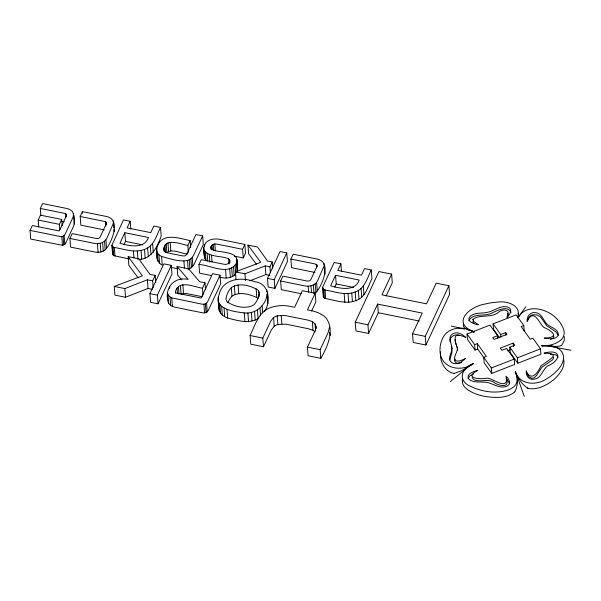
<?xml version="1.0" encoding="UTF-8"?>
<svg xmlns="http://www.w3.org/2000/svg" width="601" height="601" viewBox="0 0 601 601"><rect width="100%" height="100%" fill="white"/><g stroke="black" fill="none" stroke-linecap="round" stroke-linejoin="round"><path stroke-width="0.9" d="M156.621 250.407L157.327 252.653L158.919 254.741L161.594 256.514L162.255 265.176C155.133 261.705 155.298 250.301 158.288 244.021C164.824 232.572 180.443 238.732 190.141 240.588L190.675 247.522M157.289 259.076L157.312 256.867M267.34 292.454C266.919 304.249 256.296 314.451 244.261 312.896C234.863 311.769 213.22 309.342 219.117 294.43C222.813 278.383 242.023 276.648 254.899 281.779C269.09 283.094 271.261 301.296 264.695 311.273M257.453 309.981L258.114 318.643C248.679 324.142 237.448 320.498 227.681 318.079C222.558 316.396 217.697 311.551 218.892 305.759M462.297 381.199L462.439 379.516M472.108 377.556C475.436 384.294 488.252 377.668 494.12 382.431C497.643 385.414 509.64 388.637 506.643 379.907M449.758 360.014L451.997 352.148L451.546 346.702M463.461 324.037C462.026 329.919 471.131 329.386 474.084 332.158L470.899 330.73M188.398 252.382L187.865 245.456C180.954 244.276 165.02 237.155 163.735 249.377L164.246 250.917L165.568 252.112L167.754 252.893L182.907 255.951L185.183 255.861L186.565 254.546L195.911 234.548L202.627 235.908L203.296 244.577L193.95 264.568L191.524 267.558L188.181 269.195L187.512 260.526L190.855 258.888L193.282 255.898L202.627 235.908M507.868 316.997L507.687 313.166M454.927 359.03C453.177 363.492 458.894 364.123 461.591 362.388M129.238 258.971L113.747 255.635L112.552 253.96L111.884 245.298L123.46 219.921L130.184 221.281L130.785 229.079M340.902 263.839L337.83 270.42L361.456 275.19L364.537 268.609L371.26 269.969L371.921 278.631C367.902 286.609 365.468 297.465 355.875 300.628C346.003 304.512 335.531 300.275 325.697 298.644L324.472 298.194L323.27 296.518L322.79 286.85L334.179 262.479L340.902 263.839L341.503 271.637M323.27 296.518L323.458 295.512M263.463 346.769L262.802 338.1L270.728 321.144L273.553 317.501L277.196 315.765L285.167 315.517L308.073 320.145L312.332 321.603L315.044 323.871L316.096 326.771L315.36 330.159L307.434 347.115L308.103 355.784L320.799 358.346C327.56 346.642 335.08 330.325 325.982 317.846C321.039 312.888 314.128 310.995 307.419 309.883L315.194 293.243L302.401 290.659L294.625 307.299L289.494 306.262A26.391 18.691 -4.4 0 0 272.433 307.028C259.106 310.221 255.29 324.765 250.099 335.538L250.767 344.2L263.463 346.769L271.389 329.806L274.221 326.163L277.865 324.427L285.836 324.179L308.741 328.807L313.001 330.265L315.029 331.97M455.182 339.28C454.536 343.141 457.812 346.439 457.579 350.315M210.989 249.287C209.877 245.892 213.453 243.059 216.645 244.059L242.579 249.302L243.247 257.964L234.3 256.161M203.025 295.159L202.492 288.232C194.356 287.045 177.949 279.059 175.327 292.304L176.506 293.1L201.155 298.081L212.559 273.68L220.026 275.19L220.695 283.86L208.044 310.935L206.06 312.648L203.003 312.896L174.651 307.171L170.729 305.661L168.701 303.452C163.367 289.562 173.268 276.137 188.128 279.412L177.077 266.521L188.631 268.85L199.645 281.741L205.016 282.823L205.55 289.757M168.145 301.011L168.498 299.523M80.181 216.503L104.431 221.401L106.197 222.317L106.234 223.91L100.097 237.042L98.699 238.394L96.445 238.492L72.195 233.594L69.919 238.454L70.587 247.124L94.838 252.022C99.488 252.983 105.115 251.534 107.466 247.101C112.357 239.837 120.636 219.688 106.708 216.533L82.457 211.635L80.181 216.503L80.85 225.165L104.206 229.882M518.085 316.855L518.46 314.721L517.957 313.249M517.476 317.831C522.442 305.563 506.831 300.417 497.425 302.168A45.007 31.876 -4.4 0 0 485.075 304.046C469.486 306.585 450.818 322.76 474.076 332.045C463.506 325.472 446.633 326.636 441.968 339.873A45.007 31.876 -4.4 0 0 440.03 348.73C438.873 367.737 460.238 373.304 473.55 363.402C460.208 368.623 457.384 382.018 472.469 387.179A45.007 31.876 -4.4 0 0 483.625 390.77C496.11 394.128 524.996 391.852 515.342 371.839C519.865 385.091 536.723 385.902 546.775 378.705A45.007 31.876 -4.4 0 0 555.609 372.072C571.589 357.114 561.514 343.171 541.689 345.703C552.574 346.574 570.131 340.023 562.205 326.17A45.007 31.876 -4.4 0 0 556.503 318.477C546.797 308.388 526.611 303.295 518.145 317.568M113.566 222.926L106.798 238.432C104.446 242.872 98.819 244.322 94.169 243.352L69.919 238.454M324.285 265.484L317.523 280.99C315.172 285.43 309.538 286.88 304.895 285.911L280.637 281.013L282.913 276.152L307.164 281.05L309.417 280.952L310.815 279.6L316.952 266.468L316.915 264.876L315.157 263.959L290.899 259.061L293.175 254.193L317.426 259.091C331.361 262.246 323.075 282.395 318.184 289.659L315.886 292.462L313.992 293.664L313.331 284.994M329.581 326.906L328.063 332.721L320.138 349.684L320.799 358.346M203.709 247.589L204.092 249.881L205.317 251.774L205.985 260.436C203.243 255.215 202.154 247.327 206.135 242.421C209.494 239.198 214.474 238.439 218.922 239.198L244.855 244.434L245.516 253.104L243.247 257.964M527.423 321.122L528.7 317.651L530.645 315.683A5.251 3.719 -4.4 0 1 533.883 314.676L537.211 315.082L540.517 316.907L546.865 325.855L555.805 331.76L558.382 335.178M73.607 213.828L73.059 217.209L64.855 234.751L63.075 236.298L60.325 236.516L30.05 230.401L32.326 225.54L59.266 230.979L66.335 215.849L66.32 214.256L64.51 213.332L40.312 208.449L42.588 203.589L66.839 208.487L69.724 209.456L72.24 211.244C74.516 215.519 74.922 221.183 73.728 225.878L65.524 243.42L64.818 244.322L62.429 245.268L30.719 239.07L30.05 230.401M205.317 251.774C211.109 257.093 219.958 255.778 226.968 258.182L228.575 258.73L229.928 260.721C229.732 263.516 226.607 264.913 224.12 264.275L201.237 259.655L198.961 264.523C209.907 264.786 228.207 276.122 236.336 263.388C240.655 251.15 219.605 252.713 213.798 250.159L212.206 249.595L210.853 247.559M237.222 271.359L237.658 268.136L236.989 259.467M468.006 378.547L469.937 375.843L473.671 373.86M38.734 226.99L38.201 220.056L40.485 215.158L61.715 219.44L62.181 225.51M59.822 229.544L59.424 224.346L61.715 219.44M124.835 232.722L119.922 243.232C128.824 245.899 144.465 249.407 148.462 237.493L124.835 232.722L125.504 241.392L123.986 244.622M130.184 221.281L127.104 227.862L150.738 232.632L153.818 226.051L160.535 227.411L161.203 236.073C157.605 246.207 151.948 258.836 139.477 259.429M160.535 227.411C156.515 235.389 154.081 246.245 144.488 249.4C134.616 253.291 124.144 249.054 114.31 247.424L113.078 246.966L111.884 245.298M153.15 287.796L152.616 280.862L155.156 275.416L149.897 274.356L138.786 258.783L128.186 256.642L128.854 265.311L138.14 277.85M149.912 293.641L163.84 263.847L171.308 265.349L171.976 274.018L158.048 303.813L150.573 302.311L149.912 293.641L157.379 295.151L158.048 303.813M157.379 295.151L171.308 265.349M187.865 245.456L190.141 240.588M202.492 288.232L205.016 282.823M220.026 275.19L207.375 302.273L205.392 303.986L202.334 304.234L171.751 297.878L170.068 296.999L168.032 294.79L167.476 292.349M242.579 249.302L244.855 244.434M270.405 272.929L269.939 266.859L272.23 261.961L267.498 261.007L257.498 246.988L247.958 245.065L248.619 253.727L256.402 264.23M267.505 278.361L280.043 251.541L286.76 252.901L287.428 261.563L274.897 288.382L268.174 287.03L267.505 278.361L274.229 279.72L274.897 288.382M274.229 279.72L286.76 252.901M311.581 311.063L315.863 301.905L315.194 293.243M335.553 275.281L330.64 285.791C339.542 288.457 355.191 291.966 359.188 280.051L335.553 275.281L336.222 283.95L334.712 287.18M371.26 269.969C367.234 277.947 364.807 288.803 355.206 291.958C345.335 295.85 334.862 291.613 325.036 289.983L323.804 289.524L322.602 287.856M391.627 274.131L381.951 294.836L426.537 303.843L436.213 283.139L448.909 285.708L449.578 294.37L425.899 345.027L413.203 342.465L412.534 333.795L422.21 313.098L377.623 304.091L378.292 312.76L368.616 333.457L355.912 330.896L355.251 322.226L378.923 271.569L391.627 274.131L392.288 282.801L386.097 296.045M368.616 333.457L367.947 324.795L377.623 304.091M425.899 345.027L425.23 336.365L448.909 285.708M514.809 391.807C518.227 385.804 517.942 378.202 515.35 371.951C518.28 378.277 521.886 384.753 528.144 388.329M473.385 320.769L472.972 321.971L473.904 323.631M517.994 317.726L525.83 306.72M561.65 345.462L564.226 340.752L564.271 336.605M219.763 277.249C225.165 278.646 231.843 278.496 235.787 274.018L235.119 265.349M514.749 391.987C506.305 398.936 494.165 397.802 484.045 396.269A45.007 31.876 -4.4 0 1 472.889 392.671C468.352 390.432 462.627 387.224 462.304 381.537M450.397 381.552L470.245 365.303M231.31 287.488C239.393 282.44 251.203 285.422 258.535 290.553L259.489 293.183A36.36 25.76 -4.4 0 1 254.118 304.669C246.034 309.718 234.21 306.75 226.877 301.604L225.938 298.982A36.36 25.76 -4.4 0 1 231.31 287.488L231.971 296.15A36.36 25.76 -4.4 0 0 227.824 302.949M231.971 296.15C239.664 291.072 250.489 294.392 257.987 298.186M187.64 253.938C180.946 253.795 173.223 248.363 166.875 252.458L166.207 243.788M470.515 365.295L473.558 363.515L461.373 370.809L454.206 373.401M152.406 289.351L148.019 288.465L125.526 297.247L114.926 295.106L114.258 286.444L124.858 288.585L147.358 279.803L152.616 280.862M236.02 279.683L235.419 271.885L244.96 273.808L265.206 265.905L269.939 266.859M249.843 280.825L265.875 274.567L269.819 275.363M475.06 350.045L474.647 344.658L477.277 343.637L477.69 349.023L475.06 350.045L467.45 339.4L467.037 334.013L489.935 325.088L497.553 335.734L497.756 338.431M499.491 337.612L493.511 329.25L493.098 323.856L516.169 314.871L523.787 325.517L524.2 330.903M497.553 335.734L492.707 337.619L493.977 339.392L506.989 334.321L505.726 332.548L500.708 334.502L500.918 337.199M523.787 325.517L521.157 326.538L530.232 339.227L532.862 338.205L540.479 348.85L540.892 354.237L517.814 363.229L510.204 352.584L509.783 347.198L514.802 345.244L513.239 343.066L500.227 348.137L501.782 350.315L506.628 348.43L514.246 359.067L514.659 364.461L491.753 373.379L484.143 362.741L483.722 357.347L486.352 356.325L477.277 343.637M507.582 350.819L510.189 349.805M491.753 373.379L491.34 367.992L514.246 359.067M517.814 363.229L517.401 357.835L540.479 348.85M114.258 286.444L142.392 275.821L128.186 256.642M235.419 271.885L260.744 262.321L247.958 245.065M550.591 339.332L553.513 337.912L553.814 336.267M561.424 345.56C554.971 347.626 548.247 345.147 541.696 345.815L545.52 345.808M202.267 296.714L186.265 293.483L181.051 293.912L180.383 285.242M161.594 256.514C169.993 258.558 178.782 262.096 187.512 260.526M550.261 354.214L555.594 354.793A5.251 3.719 -4.4 0 1 557.781 356.618L558.066 357.385M545.723 345.695L550.223 346.507M552.928 346.995L570.95 350.24M61.595 221.273L64.284 221.822M314.924 272.441L291.568 267.723L290.899 259.061M38.201 220.056L59.424 224.346M125.504 241.392L142.768 244.877M336.222 283.95L353.493 287.436M170.616 267.325L177.776 268.767M211.529 275.589L199.63 273.185L198.961 264.523M301.071 293.671L281.306 289.682L280.637 281.013M378.292 312.76L419.235 321.024M355.251 322.226L367.947 324.795M412.534 333.795L425.23 336.365M250.099 335.538L262.802 338.1M307.434 347.115L320.138 349.684M451.328 326.08L464.626 329.145M468.171 329.957L470.831 330.573M459.397 335.32C455.16 333.517 449.225 336.838 450.089 341.774M527.122 388.156C533.988 390.079 541.2 387.54 547.203 384.204A45.007 31.876 -4.4 0 0 556.038 377.571C560.658 372.665 565.646 365.761 563.43 358.677M454.101 373.491C445.318 371.899 440.278 362.606 440.45 354.229A45.007 31.876 -4.4 0 1 440.623 351.916M506.08 378.224L509.678 383.43M181.818 279.938L177.746 275.183L177.077 266.521M553.281 335.411L553.589 335.831M493.098 323.856L500.708 334.502M509.783 347.198L517.401 357.835M467.037 334.013L474.647 344.658M483.722 357.347L491.34 367.992M477.69 349.023L484.098 357.986M553.288 357.069L553.551 358.324L552.477 359.946L541.809 367.309L536.543 375.52L534.011 377.901L531.727 378.292L529.075 376.819L526.378 372.943L526.221 370.855C530.901 382.161 537.963 372.86 540.72 366.227C547.038 360.743 563.55 353.253 544.033 353.185C561.402 348.189 562.003 360.097 547.458 366.054C542.41 369.653 541.629 377.789 534.8 379.066C530.691 380.448 526.348 377.263 526.333 372.936L526.446 374.633M516.537 374.648L524.327 396.487M237.087 266.521L237.658 268.136M511.023 312.452C507.567 304.715 496.569 310.89 491.423 313.301C484.436 316.712 473.971 312.805 469.126 320.048A5.251 3.719 -4.4 0 0 468.93 320.851M324.953 274.146L324.27 267.821M329.656 332.255L330.25 335.568M113.882 229.597L114.235 231.588M513.239 343.066L513.517 346.657M505.726 332.548L505.929 335.245M363.327 286.121L363.988 294.79M361.066 288.503L361.734 297.164M358.324 290.456L358.992 299.125M355.206 291.958L355.875 300.628M351.758 292.995L352.426 301.657M348.039 293.543L348.708 302.205M344.155 293.573L344.816 302.235M323.931 263.486L324.067 265.221M325.036 289.983L325.697 298.644M323.804 289.524L324.472 298.194M322.962 288.788L323.631 297.45M316.915 264.876L317.05 266.611M316.239 264.32L316.509 267.783M316.622 282.395L317.29 291.064M315.217 283.792L315.886 292.462M316.096 326.771L316.224 328.499M315.044 323.871L315.578 330.805M310.957 285.858L311.491 292.792M312.332 321.603L313.001 330.265M308.14 286.219L308.613 292.289M281.2 315.315L281.869 323.977M277.196 315.765L277.865 324.427M272.23 261.961L272.696 268.023M273.553 317.501L274.221 326.163M265.206 265.905L265.875 274.567M266.784 290.013L266.912 291.748M267.114 294.347L267.866 303.715M262.104 305.954L262.637 312.888M260 308.155L260.534 315.089M258.535 290.553L259.001 296.616M256.116 288.495L256.777 297.164M254.554 311.378L255.222 320.04M251.353 312.34L252.014 321.009M244.96 273.808L245.493 280.742M247.882 312.866L248.551 321.527M244.261 312.896L244.93 321.565M237.012 261.315L237.673 269.977M236.486 258.723L236.689 261.322M238.101 284.859L238.77 293.521M236.336 263.388L236.997 272.05M233.534 266.867L234.202 275.528M234.345 285.67L235.006 294.332M231.685 267.986L232.354 276.655M229.574 259.594L229.837 263.065M229.702 268.775L230.363 277.437M228.575 258.73L228.973 263.929M225.555 269.428L226.224 278.098M227.013 309.417L227.681 318.079M224.053 308.05L224.721 316.712M221.641 306.345L222.31 315.007M219.823 304.361L220.484 313.031M214.827 243.916L215.361 250.85M218.223 297.097L218.494 300.56M218.621 302.138L219.29 310.8M218.073 299.689L218.741 308.351M213.25 244.276L213.716 250.339M211.995 245.073L212.326 249.407M211.146 246.267L211.409 249.731M211.507 255.057L212.04 261.991M209.253 254.366L209.854 262.164M207.12 253.269L207.721 261.067M204.423 244.907L204.558 246.643M204.092 249.881L204.761 258.543M206.594 303.272L207.255 311.934M205.392 303.986L206.06 312.648M203.927 304.324L204.595 312.993M192.237 257.581L192.906 266.251M190.855 258.888L191.524 267.558M189.24 259.857L189.908 268.527M183.906 261.082L184.439 268.008M182.832 284.724L183.493 293.393M178.422 286.384L179.023 294.182M177.085 288.172L177.483 293.371M175.492 291.575L175.627 293.311M170.143 242.293L170.812 250.963M167.957 242.766L168.626 251.428M171.751 297.878L172.419 306.54M169.617 286.662L169.745 288.397M170.068 296.999L170.729 305.661M165.012 245.381L165.545 252.315M168.032 294.79L168.701 303.452M163.983 247.589L164.313 251.924M158.919 254.741L159.588 263.411M157.327 252.653L157.995 261.315M156.643 248.205L157.177 255.14M155.156 275.416L155.689 282.35M152.601 243.563L153.27 252.232M150.348 245.937L151.016 254.606M147.606 247.897L148.274 256.567M147.358 279.803L148.019 288.465M144.488 249.4L145.149 258.069M141.04 250.437L141.701 259.099M137.321 250.985L137.99 259.647M133.43 251.015L133.963 257.942M124.858 288.585L125.526 297.247M113.213 220.928L113.747 227.862M114.31 247.424L114.979 256.086M113.078 246.966L113.747 255.635M112.237 246.23L112.905 254.892M106.445 223.046L106.572 224.774M106.197 222.317L106.332 224.053M105.521 221.761L105.851 226.089M105.904 239.837L106.565 248.506M104.499 241.234L105.167 249.903M102.606 242.436L103.274 251.105M100.239 243.3L100.908 251.969M97.422 243.66L98.091 252.33M82.457 211.635L82.585 213.37M73.638 215.421L74.306 224.083M66.32 214.256L66.456 215.984M65.637 213.701L65.907 217.164M64.157 235.652L64.818 244.322M63.075 236.298L63.744 244.96M61.76 236.606L62.429 245.268M40.312 208.449L40.845 215.383M506.883 380.042C504.712 390.041 491.4 376.271 485.405 378.382C478.268 379.539 464.062 377.473 477.675 370.434C474.076 371.253 465.001 374.168 468.96 379.261C474.737 383.919 482.798 380.688 489.402 383.047C494.984 384.895 501.106 388.907 507.101 386.112C511.774 384.152 508.889 378.322 505.922 376.136L506.883 380.042M451.997 348.392C451.929 353.05 446.731 359.09 451.869 362.696C456.542 365.588 462.034 361.892 465.369 358.579C462.342 359.714 458.353 362.486 455.182 360.39C452.974 356.393 457.759 352.419 457.414 348.227C453.913 338.002 452.756 331.639 465.722 337.386C462.447 334.164 457.151 331.136 452.681 333.848C447.061 337.326 451.877 343.592 451.997 348.392M472.837 319.379L473.618 321.4L478.411 324.78C474.79 324.375 465.798 321.407 469.952 316.494C475.008 311.904 482.528 313.88 488.613 312.047C495.307 310.371 502.173 304.046 509.287 307.81C512.946 310.507 509.205 315.157 506.876 317.388C511.271 309.868 503.683 308.163 498.74 312.062C491.423 318.553 479.831 313.88 472.837 319.379M527.257 319.078L527.032 321.445C533.711 308.028 538.338 321.603 543.612 327.297C553.506 331.519 559.501 337.679 544.266 338.07C548.675 338.663 555.437 340.189 558.126 335.441C559.208 328.747 550.2 327.71 546.707 323.766C543.049 319.98 541.621 313.023 535.363 312.633C531.352 311.881 527.618 315.104 527.257 319.078"/></g></svg>
